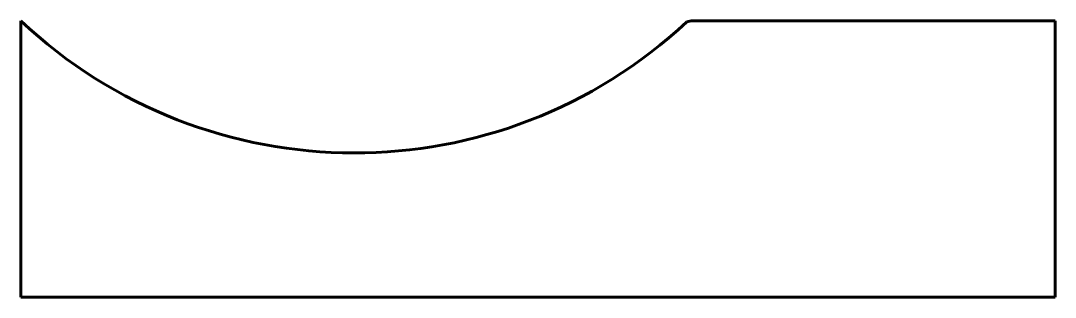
# Model space of a CAD drawing. Header units: millimetres. Extents: x -288 to 605, y -504 to -265.
import ezdxf

# ---------------------------------------------------------------- set-up
doc = ezdxf.new("R2010")
doc.units = ezdxf.units.MM
doc.linetypes.add('K5LT_BASIC', pattern=[0])

msp = doc.modelspace()

# ---------------------------------------------------------------- linework, layer by layer
at = {"color": 150, "linetype": 'K5LT_BASIC', "lineweight": 60}
for p, q in [((-288, -265), (-288, -504)), ((287, -265.94), (290.7, -265)), ((290.7, -265), (605, -265)), ((605, -265), (605, -504)), ((605, -504), (-288, -504))]:
    msp.add_line(p, q, dxfattribs=at)
msp.add_arc((0, 40.71), 420, 226.70819, 313.10466, dxfattribs=at)

doc.saveas('drawing.dxf')
